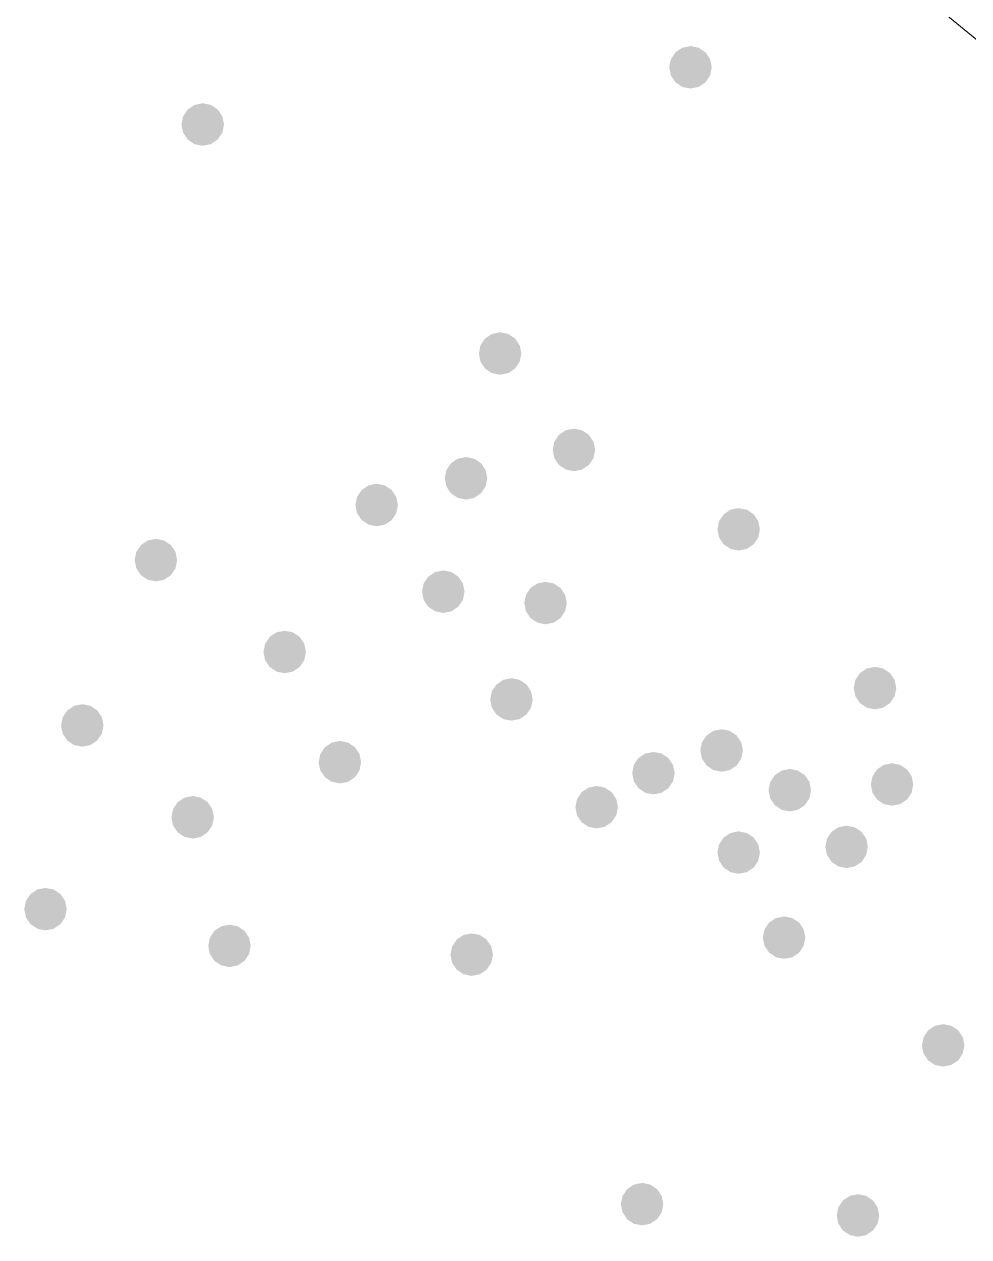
# Model space of a CAD drawing. Header units: millimetres. Extents: x 87938 to 265635, y 330093 to 434310.
# Drawn here: x 236807 to 238074, y 387151 to 388779 of the extents above; entities that cross this region are included whole.
import ezdxf

# ---------------------------------------------------------------- set-up
doc = ezdxf.new("R2010")
doc.units = ezdxf.units.MM

# ---------------------------------------------------------------- blocks, each defined once
blk = doc.blocks.new('A$C3F56660F')
at = {"lineweight": 0}
blk.add_line((5812.8, 7148.3), (5045.8, 7777.4), dxfattribs=at)
for points in [[(5323.3, 7197.8), (5303.2, 7217.9), (5294.8, 7197.8), (5297, 7208.7)], [(5323.3, 7197.8), (5323.3, 7226.3), (5303.2, 7217.9), (5312.4, 7224.1)], [(5323.3, 7197.8), (5343.5, 7217.9), (5323.3, 7226.3), (5334.3, 7224.1)], [(5323.3, 7197.8), (5351.9, 7197.8), (5343.5, 7217.9), (5349.7, 7208.7)], [(5323.3, 7197.8), (5294.8, 7197.8), (5303.2, 7177.6), (5297, 7186.9)], [(5323.3, 7197.8), (5303.2, 7177.6), (5323.3, 7169.3), (5312.4, 7171.4)], [(5323.3, 7197.8), (5323.3, 7169.3), (5343.5, 7177.6), (5334.3, 7171.4)], [(5323.3, 7197.8), (5343.5, 7177.6), (5351.9, 7197.8), (5349.7, 7186.9)], [(4668.8, 7120.9), (4668.8, 7149.5), (4648.7, 7141.1), (4657.9, 7147.3)], [(4668.8, 7120.9), (4689, 7141.1), (4668.8, 7149.5), (4679.8, 7147.3)], [(4668.8, 7120.9), (4648.7, 7141.1), (4640.3, 7120.9), (4642.5, 7131.9)], [(4668.8, 7120.9), (4697.4, 7120.9), (4689, 7141.1), (4695.2, 7131.9)], [(4668.8, 7120.9), (4640.3, 7120.9), (4648.7, 7100.8), (4642.5, 7110)], [(4668.8, 7120.9), (4648.7, 7100.8), (4668.8, 7092.4), (4657.9, 7094.6)], [(4668.8, 7120.9), (4668.8, 7092.4), (4689, 7100.8), (4679.8, 7094.6)], [(4668.8, 7120.9), (4689, 7100.8), (4697.4, 7120.9), (4695.2, 7110)], [(5067.9, 6813.5), (5067.9, 6842), (5047.7, 6833.6), (5057, 6839.8)], [(5067.9, 6813.5), (5088, 6833.6), (5067.9, 6842), (5078.8, 6839.8)], [(5067.9, 6813.5), (5047.7, 6833.6), (5039.4, 6813.5), (5041.5, 6824.4)], [(5067.9, 6813.5), (5096.4, 6813.5), (5088, 6833.6), (5094.2, 6824.4)], [(5067.9, 6813.5), (5039.4, 6813.5), (5047.7, 6793.3), (5041.5, 6802.6)], [(5067.9, 6813.5), (5047.7, 6793.3), (5067.9, 6785), (5057, 6787.1)], [(5067.9, 6813.5), (5067.9, 6785), (5088, 6793.3), (5078.8, 6787.1)], [(5067.9, 6813.5), (5088, 6793.3), (5096.4, 6813.5), (5094.2, 6802.6)], [(5167, 6684), (5167, 6712.5), (5146.8, 6704.2), (5156.1, 6710.4)], [(5167, 6684), (5187.1, 6704.2), (5167, 6712.5), (5177.9, 6710.4)], [(5167, 6684), (5146.8, 6704.2), (5138.5, 6684), (5140.6, 6694.9)], [(5167, 6684), (5195.5, 6684), (5187.1, 6704.2), (5193.3, 6694.9)], [(5167, 6684), (5138.5, 6684), (5146.8, 6663.9), (5140.6, 6673.1)], [(5167, 6684), (5146.8, 6663.9), (5167, 6655.5), (5156.1, 6657.7)], [(5167, 6684), (5167, 6655.5), (5187.1, 6663.9), (5177.9, 6657.7)], [(5167, 6684), (5187.1, 6663.9), (5195.5, 6684), (5193.3, 6673.1)], [(5022.2, 6646), (5002, 6666.1), (4993.6, 6646), (4995.8, 6656.9)], [(5022.2, 6646), (5022.2, 6674.5), (5002, 6666.1), (5011.2, 6672.3)], [(5022.2, 6646), (5042.3, 6666.1), (5022.2, 6674.5), (5033.1, 6672.3)], [(5022.2, 6646), (5050.7, 6646), (5042.3, 6666.1), (5048.5, 6656.9)], [(5022.2, 6646), (4993.6, 6646), (5002, 6625.8), (4995.8, 6635)], [(5022.2, 6646), (5002, 6625.8), (5022.2, 6617.4), (5011.2, 6619.6)], [(5022.2, 6646), (5022.2, 6617.4), (5042.3, 6625.8), (5033.1, 6619.6)], [(5022.2, 6646), (5042.3, 6625.8), (5050.7, 6646), (5048.5, 6635)], [(4902.3, 6610), (4882.1, 6630.2), (4873.8, 6610), (4875.9, 6620.9)], [(4902.3, 6610), (4902.3, 6638.6), (4882.1, 6630.2), (4891.4, 6636.4)], [(4902.3, 6610), (4922.5, 6630.2), (4902.3, 6638.6), (4913.2, 6636.4)], [(4902.3, 6610), (4930.8, 6610), (4922.5, 6630.2), (4928.6, 6620.9)], [(4902.3, 6610), (4873.8, 6610), (4882.1, 6589.9), (4875.9, 6599.1)], [(4902.3, 6610), (4882.1, 6589.9), (4902.3, 6581.5), (4891.4, 6583.7)], [(4902.3, 6610), (4902.3, 6581.5), (4922.5, 6589.9), (4913.2, 6583.7)], [(4902.3, 6610), (4922.5, 6589.9), (4930.8, 6610), (4928.6, 6599.1)], [(5388, 6577.4), (5367.9, 6597.6), (5359.5, 6577.4), (5361.7, 6588.3)], [(5388, 6577.4), (5388, 6605.9), (5367.9, 6597.6), (5377.1, 6603.8)], [(5388, 6577.4), (5408.2, 6597.6), (5388, 6605.9), (5398.9, 6603.8)], [(5388, 6577.4), (5416.5, 6577.4), (5408.2, 6597.6), (5414.4, 6588.3)], [(5388, 6577.4), (5359.5, 6577.4), (5367.9, 6557.3), (5361.7, 6566.5)], [(5388, 6577.4), (5367.9, 6557.3), (5388, 6548.9), (5377.1, 6551.1)], [(5388, 6577.4), (5388, 6548.9), (5408.2, 6557.3), (5398.9, 6551.1)], [(5388, 6577.4), (5408.2, 6557.3), (5416.5, 6577.4), (5414.4, 6566.5)], [(4606, 6536), (4606, 6564.6), (4585.9, 6556.2), (4595.1, 6562.4)], [(4606, 6536), (4626.2, 6556.2), (4606, 6564.6), (4616.9, 6562.4)], [(4606, 6536), (4585.9, 6556.2), (4577.5, 6536), (4579.7, 6547)], [(4606, 6536), (4634.5, 6536), (4626.2, 6556.2), (4632.4, 6547)], [(4606, 6536), (4577.5, 6536), (4585.9, 6515.9), (4579.7, 6525.1)], [(4606, 6536), (4585.9, 6515.9), (4606, 6507.5), (4595.1, 6509.7)], [(4606, 6536), (4606, 6507.5), (4626.2, 6515.9), (4616.9, 6509.7)], [(4606, 6536), (4626.2, 6515.9), (4634.5, 6536), (4632.4, 6525.1)], [(4991.7, 6493.7), (4971.5, 6513.8), (4963.2, 6493.7), (4965.3, 6504.6)], [(4991.7, 6493.7), (4991.7, 6522.2), (4971.5, 6513.8), (4980.8, 6520)], [(4991.7, 6493.7), (5011.8, 6513.8), (4991.7, 6522.2), (5002.6, 6520)], [(4991.7, 6493.7), (5020.2, 6493.7), (5011.8, 6513.8), (5018, 6504.6)], [(5128.9, 6478.4), (5108.7, 6498.6), (5100.4, 6478.4), (5102.5, 6489.3)], [(5128.9, 6478.4), (5128.9, 6506.9), (5108.7, 6498.6), (5118, 6504.8)], [(5128.9, 6478.4), (5149, 6498.6), (5128.9, 6506.9), (5139.8, 6504.8)], [(5128.9, 6478.4), (5157.4, 6478.4), (5149, 6498.6), (5155.2, 6489.3)], [(4991.7, 6493.7), (4963.2, 6493.7), (4971.5, 6473.5), (4965.3, 6482.8)], [(4991.7, 6493.7), (4971.5, 6473.5), (4991.7, 6465.1), (4980.8, 6467.3)], [(4991.7, 6493.7), (4991.7, 6465.1), (5011.8, 6473.5), (5002.6, 6467.3)], [(4991.7, 6493.7), (5011.8, 6473.5), (5020.2, 6493.7), (5018, 6482.8)], [(5128.9, 6478.4), (5100.4, 6478.4), (5108.7, 6458.3), (5102.5, 6467.5)], [(5128.9, 6478.4), (5108.7, 6458.3), (5128.9, 6449.9), (5118, 6452.1)], [(5128.9, 6478.4), (5128.9, 6449.9), (5149, 6458.3), (5139.8, 6452.1)], [(5128.9, 6478.4), (5149, 6458.3), (5157.4, 6478.4), (5155.2, 6467.5)], [(4778.8, 6412.7), (4758.7, 6432.9), (4750.3, 6412.7), (4752.5, 6423.6)], [(4778.8, 6412.7), (4778.8, 6441.2), (4758.7, 6432.9), (4767.9, 6439.1)], [(4778.8, 6412.7), (4799, 6432.9), (4778.8, 6441.2), (4789.8, 6439.1)], [(4778.8, 6412.7), (4807.4, 6412.7), (4799, 6432.9), (4805.2, 6423.6)], [(4778.8, 6412.7), (4750.3, 6412.7), (4758.7, 6392.6), (4752.5, 6401.8)], [(4778.8, 6412.7), (4758.7, 6392.6), (4778.8, 6384.2), (4767.9, 6386.4)], [(4778.8, 6412.7), (4778.8, 6384.2), (4799, 6392.6), (4789.8, 6386.4)], [(4778.8, 6412.7), (4799, 6392.6), (4807.4, 6412.7), (4805.2, 6401.8)], [(5570.9, 6364.2), (5550.8, 6384.4), (5542.4, 6364.2), (5544.6, 6375.1)], [(5570.9, 6364.2), (5570.9, 6392.7), (5550.8, 6384.4), (5560, 6390.6)], [(5570.9, 6364.2), (5591.1, 6384.4), (5570.9, 6392.7), (5581.9, 6390.6)], [(5570.9, 6364.2), (5599.5, 6364.2), (5591.1, 6384.4), (5597.3, 6375.1)], [(5083.1, 6349), (5063, 6369.1), (5054.6, 6349), (5056.8, 6359.9)], [(5083.1, 6349), (5083.1, 6377.5), (5063, 6369.1), (5072.2, 6375.3)], [(5083.1, 6349), (5103.3, 6369.1), (5083.1, 6377.5), (5094, 6375.3)], [(5083.1, 6349), (5111.6, 6349), (5103.3, 6369.1), (5109.5, 6359.9)], [(5570.9, 6364.2), (5542.4, 6364.2), (5550.8, 6344.1), (5544.6, 6353.3)], [(5570.9, 6364.2), (5550.8, 6344.1), (5570.9, 6335.7), (5560, 6337.9)], [(5570.9, 6364.2), (5570.9, 6335.7), (5591.1, 6344.1), (5581.9, 6337.9)], [(5570.9, 6364.2), (5591.1, 6344.1), (5599.5, 6364.2), (5597.3, 6353.3)], [(4507.3, 6314.1), (4487.1, 6334.2), (4478.8, 6314.1), (4480.9, 6325)], [(4507.3, 6314.1), (4507.3, 6342.6), (4487.1, 6334.2), (4496.4, 6340.4)], [(4507.3, 6314.1), (4527.4, 6334.2), (4507.3, 6342.6), (4518.2, 6340.4)], [(4507.3, 6314.1), (4535.8, 6314.1), (4527.4, 6334.2), (4533.6, 6325)], [(5083.1, 6349), (5054.6, 6349), (5063, 6328.8), (5056.8, 6338.1)], [(5083.1, 6349), (5063, 6328.8), (5083.1, 6320.5), (5072.2, 6322.6)], [(5083.1, 6349), (5083.1, 6320.5), (5103.3, 6328.8), (5094, 6322.6)], [(5083.1, 6349), (5103.3, 6328.8), (5111.6, 6349), (5109.5, 6338.1)], [(4507.3, 6314.1), (4478.8, 6314.1), (4487.1, 6293.9), (4480.9, 6303.2)], [(4507.3, 6314.1), (4487.1, 6293.9), (4507.3, 6285.6), (4496.4, 6287.7)], [(4507.3, 6314.1), (4507.3, 6285.6), (4527.4, 6293.9), (4518.2, 6287.7)], [(4507.3, 6314.1), (4527.4, 6293.9), (4535.8, 6314.1), (4533.6, 6303.2)], [(5365.1, 6280.5), (5365.1, 6309), (5345, 6300.6), (5354.2, 6306.8)], [(5365.1, 6280.5), (5385.3, 6300.6), (5365.1, 6309), (5376.1, 6306.8)], [(4852.9, 6264.7), (4832.8, 6284.9), (4824.4, 6264.7), (4826.6, 6275.7)], [(4852.9, 6264.7), (4852.9, 6293.3), (4832.8, 6284.9), (4842, 6291.1)], [(4852.9, 6264.7), (4873.1, 6284.9), (4852.9, 6293.3), (4863.8, 6291.1)], [(4852.9, 6264.7), (4881.4, 6264.7), (4873.1, 6284.9), (4879.3, 6275.7)], [(5365.1, 6280.5), (5345, 6300.6), (5336.6, 6280.5), (5338.8, 6291.4)], [(5365.1, 6280.5), (5393.7, 6280.5), (5385.3, 6300.6), (5391.5, 6291.4)], [(5273.7, 6250), (5253.5, 6270.2), (5245.2, 6250), (5247.3, 6260.9)], [(5273.7, 6250), (5273.7, 6278.5), (5253.5, 6270.2), (5262.8, 6276.3)], [(5273.7, 6250), (5293.8, 6270.2), (5273.7, 6278.5), (5284.6, 6276.3)], [(5273.7, 6250), (5302.2, 6250), (5293.8, 6270.2), (5300, 6260.9)], [(5365.1, 6280.5), (5336.6, 6280.5), (5345, 6260.3), (5338.8, 6269.5)], [(5365.1, 6280.5), (5345, 6260.3), (5365.1, 6251.9), (5354.2, 6254.1)], [(5365.1, 6280.5), (5365.1, 6251.9), (5385.3, 6260.3), (5376.1, 6254.1)], [(5365.1, 6280.5), (5385.3, 6260.3), (5393.7, 6280.5), (5391.5, 6269.5)], [(4852.9, 6264.7), (4824.4, 6264.7), (4832.8, 6244.6), (4826.6, 6253.8)], [(4852.9, 6264.7), (4832.8, 6244.6), (4852.9, 6236.2), (4842, 6238.4)], [(4852.9, 6264.7), (4852.9, 6236.2), (4873.1, 6244.6), (4863.8, 6238.4)], [(4852.9, 6264.7), (4873.1, 6244.6), (4881.4, 6264.7), (4879.3, 6253.8)], [(5456.6, 6227.2), (5456.6, 6255.7), (5436.5, 6247.3), (5445.7, 6253.5)], [(5456.6, 6227.2), (5476.8, 6247.3), (5456.6, 6255.7), (5467.5, 6253.5)], [(5593.8, 6234.8), (5573.6, 6254.9), (5565.3, 6234.8), (5567.5, 6245.7)], [(5593.8, 6234.8), (5593.8, 6263.3), (5573.6, 6254.9), (5582.9, 6261.1)], [(5593.8, 6234.8), (5614, 6254.9), (5593.8, 6263.3), (5604.7, 6261.1)], [(5593.8, 6234.8), (5622.3, 6234.8), (5614, 6254.9), (5620.2, 6245.7)], [(5273.7, 6250), (5245.2, 6250), (5253.5, 6229.8), (5247.3, 6239.1)], [(5273.7, 6250), (5253.5, 6229.8), (5273.7, 6221.5), (5262.8, 6223.7)], [(5273.7, 6250), (5273.7, 6221.5), (5293.8, 6229.8), (5284.6, 6223.7)], [(5273.7, 6250), (5293.8, 6229.8), (5302.2, 6250), (5300, 6239.1)], [(5456.6, 6227.2), (5436.5, 6247.3), (5428.1, 6227.2), (5430.3, 6238.1)], [(5456.6, 6227.2), (5485.1, 6227.2), (5476.8, 6247.3), (5483, 6238.1)], [(4655.4, 6190.8), (4655.4, 6219.3), (4635.2, 6210.9), (4644.5, 6217.1)], [(4655.4, 6190.8), (4675.6, 6210.9), (4655.4, 6219.3), (4666.3, 6217.1)], [(5197.5, 6204.3), (5177.3, 6224.5), (5168.9, 6204.3), (5171.1, 6215.2)], [(5197.5, 6204.3), (5197.5, 6232.8), (5177.3, 6224.5), (5186.6, 6230.6)], [(5197.5, 6204.3), (5217.6, 6224.5), (5197.5, 6232.8), (5208.4, 6230.6)], [(5197.5, 6204.3), (5226, 6204.3), (5217.6, 6224.5), (5223.8, 6215.2)], [(5456.6, 6227.2), (5428.1, 6227.2), (5436.5, 6207), (5430.3, 6216.2)], [(5456.6, 6227.2), (5436.5, 6207), (5456.6, 6198.6), (5445.7, 6200.8)], [(5456.6, 6227.2), (5456.6, 6198.6), (5476.8, 6207), (5467.5, 6200.8)], [(5456.6, 6227.2), (5476.8, 6207), (5485.1, 6227.2), (5483, 6216.2)], [(5593.8, 6234.8), (5565.3, 6234.8), (5573.6, 6214.6), (5567.5, 6223.9)], [(5593.8, 6234.8), (5573.6, 6214.6), (5593.8, 6206.3), (5582.9, 6208.4)], [(5593.8, 6234.8), (5593.8, 6206.3), (5614, 6214.6), (5604.7, 6208.4)], [(5593.8, 6234.8), (5614, 6214.6), (5622.3, 6234.8), (5620.2, 6223.9)], [(4655.4, 6190.8), (4635.2, 6210.9), (4626.9, 6190.8), (4629.1, 6201.7)], [(4655.4, 6190.8), (4683.9, 6190.8), (4675.6, 6210.9), (4681.7, 6201.7)], [(5197.5, 6204.3), (5168.9, 6204.3), (5177.3, 6184.1), (5171.1, 6193.4)], [(5197.5, 6204.3), (5177.3, 6184.1), (5197.5, 6175.8), (5186.6, 6178)], [(5197.5, 6204.3), (5197.5, 6175.8), (5217.6, 6184.1), (5208.4, 6178)], [(5197.5, 6204.3), (5217.6, 6184.1), (5226, 6204.3), (5223.8, 6193.4)], [(4655.4, 6190.8), (4626.9, 6190.8), (4635.2, 6170.6), (4629.1, 6179.8)], [(4655.4, 6190.8), (4635.2, 6170.6), (4655.4, 6162.2), (4644.5, 6164.4)], [(4655.4, 6190.8), (4655.4, 6162.2), (4675.6, 6170.6), (4666.3, 6164.4)], [(4655.4, 6190.8), (4675.6, 6170.6), (4683.9, 6190.8), (4681.7, 6179.8)], [(5388, 6143.4), (5388, 6171.9), (5367.9, 6163.6), (5377.1, 6169.7)], [(5388, 6143.4), (5408.2, 6163.6), (5388, 6171.9), (5398.9, 6169.7)], [(5532.8, 6151), (5512.7, 6171.2), (5504.3, 6151), (5506.5, 6161.9)], [(5532.8, 6151), (5532.8, 6179.5), (5512.7, 6171.2), (5521.9, 6177.3)], [(5532.8, 6151), (5553, 6171.2), (5532.8, 6179.5), (5543.7, 6177.3)], [(5532.8, 6151), (5561.3, 6151), (5553, 6171.2), (5559.2, 6161.9)], [(5388, 6143.4), (5367.9, 6163.6), (5359.5, 6143.4), (5361.7, 6154.3)], [(5388, 6143.4), (5416.5, 6143.4), (5408.2, 6163.6), (5414.4, 6154.3)], [(5388, 6143.4), (5359.5, 6143.4), (5367.9, 6123.2), (5361.7, 6132.5)], [(5388, 6143.4), (5367.9, 6123.2), (5388, 6114.9), (5377.1, 6117.1)], [(5388, 6143.4), (5388, 6114.9), (5408.2, 6123.2), (5398.9, 6117.1)], [(5388, 6143.4), (5408.2, 6123.2), (5416.5, 6143.4), (5414.4, 6132.5)], [(5532.8, 6151), (5504.3, 6151), (5512.7, 6130.8), (5506.5, 6140.1)], [(5532.8, 6151), (5512.7, 6130.8), (5532.8, 6122.5), (5521.9, 6124.7)], [(5532.8, 6151), (5532.8, 6122.5), (5553, 6130.8), (5543.7, 6124.7)], [(5532.8, 6151), (5553, 6130.8), (5561.3, 6151), (5559.2, 6140.1)], [(4457.9, 6067.4), (4457.9, 6095.9), (4437.7, 6087.6), (4447, 6093.8)], [(4457.9, 6067.4), (4478.1, 6087.6), (4457.9, 6095.9), (4468.8, 6093.8)], [(4457.9, 6067.4), (4437.7, 6087.6), (4429.4, 6067.4), (4431.6, 6078.3)], [(4457.9, 6067.4), (4486.4, 6067.4), (4478.1, 6087.6), (4484.2, 6078.3)], [(4457.9, 6067.4), (4429.4, 6067.4), (4437.7, 6047.3), (4431.6, 6056.5)], [(4457.9, 6067.4), (4437.7, 6047.3), (4457.9, 6038.9), (4447, 6041.1)], [(4457.9, 6067.4), (4457.9, 6038.9), (4478.1, 6047.3), (4468.8, 6041.1)], [(4457.9, 6067.4), (4478.1, 6047.3), (4486.4, 6067.4), (4484.2, 6056.5)], [(5449, 6029.2), (5449, 6057.7), (5428.8, 6049.3), (5438.1, 6055.5)], [(5449, 6029.2), (5469.2, 6049.3), (5449, 6057.7), (5459.9, 6055.5)], [(4704.8, 6018.1), (4704.8, 6046.6), (4684.6, 6038.3), (4693.9, 6044.4)], [(4704.8, 6018.1), (4724.9, 6038.3), (4704.8, 6046.6), (4715.7, 6044.4)], [(5449, 6029.2), (5428.8, 6049.3), (5420.5, 6029.2), (5422.6, 6040.1)], [(5449, 6029.2), (5477.5, 6029.2), (5469.2, 6049.3), (5475.3, 6040.1)], [(4704.8, 6018.1), (4684.6, 6038.3), (4676.3, 6018.1), (4678.4, 6029)], [(4704.8, 6018.1), (4733.3, 6018.1), (4724.9, 6038.3), (4731.1, 6029)], [(5029.8, 6006.3), (5009.6, 6026.5), (5001.3, 6006.3), (5003.4, 6017.2)], [(5029.8, 6006.3), (5029.8, 6034.8), (5009.6, 6026.5), (5018.9, 6032.7)], [(5029.8, 6006.3), (5049.9, 6026.5), (5029.8, 6034.8), (5040.7, 6032.7)], [(5029.8, 6006.3), (5058.3, 6006.3), (5049.9, 6026.5), (5056.1, 6017.2)], [(5449, 6029.2), (5420.5, 6029.2), (5428.8, 6009), (5422.6, 6018.3)], [(5449, 6029.2), (5428.8, 6009), (5449, 6000.7), (5438.1, 6002.8)], [(5449, 6029.2), (5449, 6000.7), (5469.2, 6009), (5459.9, 6002.8)], [(5449, 6029.2), (5469.2, 6009), (5477.5, 6029.2), (5475.3, 6018.3)], [(4704.8, 6018.1), (4676.3, 6018.1), (4684.6, 5997.9), (4678.4, 6007.2)], [(4704.8, 6018.1), (4684.6, 5997.9), (4704.8, 5989.6), (4693.9, 5991.8)], [(4704.8, 6018.1), (4704.8, 5989.6), (4724.9, 5997.9), (4715.7, 5991.8)], [(4704.8, 6018.1), (4724.9, 5997.9), (4733.3, 6018.1), (4731.1, 6007.2)], [(5029.8, 6006.3), (5001.3, 6006.3), (5009.6, 5986.2), (5003.4, 5995.4)], [(5029.8, 6006.3), (5009.6, 5986.2), (5029.8, 5977.8), (5018.9, 5980)], [(5029.8, 6006.3), (5029.8, 5977.8), (5049.9, 5986.2), (5040.7, 5980)], [(5029.8, 6006.3), (5049.9, 5986.2), (5058.3, 6006.3), (5056.1, 5995.4)], [(5662.4, 5884.5), (5662.4, 5913), (5642.2, 5904.7), (5651.5, 5910.8)], [(5662.4, 5884.5), (5682.6, 5904.7), (5662.4, 5913), (5673.3, 5910.8)], [(5662.4, 5884.5), (5642.2, 5904.7), (5633.9, 5884.5), (5636.1, 5895.4)], [(5662.4, 5884.5), (5690.9, 5884.5), (5682.6, 5904.7), (5688.8, 5895.4)], [(5662.4, 5884.5), (5633.9, 5884.5), (5642.2, 5864.3), (5636.1, 5873.6)], [(5662.4, 5884.5), (5642.2, 5864.3), (5662.4, 5856), (5651.5, 5858.2)], [(5662.4, 5884.5), (5662.4, 5856), (5682.6, 5864.3), (5673.3, 5858.2)], [(5662.4, 5884.5), (5682.6, 5864.3), (5690.9, 5884.5), (5688.8, 5873.6)], [(5258.4, 5671.3), (5258.4, 5699.8), (5238.3, 5691.4), (5247.5, 5697.6)], [(5258.4, 5671.3), (5278.6, 5691.4), (5258.4, 5699.8), (5269.3, 5697.6)], [(5258.4, 5671.3), (5238.3, 5691.4), (5229.9, 5671.3), (5232.1, 5682.2)], [(5258.4, 5671.3), (5286.9, 5671.3), (5278.6, 5691.4), (5284.8, 5682.2)], [(5548.1, 5656.1), (5548.1, 5684.6), (5527.9, 5676.2), (5537.2, 5682.4)], [(5548.1, 5656.1), (5568.2, 5676.2), (5548.1, 5684.6), (5559, 5682.4)], [(5258.4, 5671.3), (5229.9, 5671.3), (5238.3, 5651.1), (5232.1, 5660.4)], [(5258.4, 5671.3), (5238.3, 5651.1), (5258.4, 5642.8), (5247.5, 5644.9)], [(5258.4, 5671.3), (5258.4, 5642.8), (5278.6, 5651.1), (5269.3, 5644.9)], [(5258.4, 5671.3), (5278.6, 5651.1), (5286.9, 5671.3), (5284.8, 5660.4)], [(5548.1, 5656.1), (5527.9, 5676.2), (5519.6, 5656.1), (5521.7, 5667)], [(5548.1, 5656.1), (5576.6, 5656.1), (5568.2, 5676.2), (5574.4, 5667)], [(5548.1, 5656.1), (5519.6, 5656.1), (5527.9, 5635.9), (5521.7, 5645.1)], [(5548.1, 5656.1), (5527.9, 5635.9), (5548.1, 5627.5), (5537.2, 5629.7)], [(5548.1, 5656.1), (5548.1, 5627.5), (5568.2, 5635.9), (5559, 5629.7)], [(5548.1, 5656.1), (5568.2, 5635.9), (5576.6, 5656.1), (5574.4, 5645.1)]]:
    blk.add_trace(points, dxfattribs=at)
blk = doc.blocks.new('A$C3E9370D8')
blk.add_blockref('A$C3F56660F', (0, 0))

msp = doc.modelspace()

# ---------------------------------------------------------------- block references
msp.add_blockref('A$C3E9370D8', (232377.2, 381523.4))

doc.saveas('drawing.dxf')
